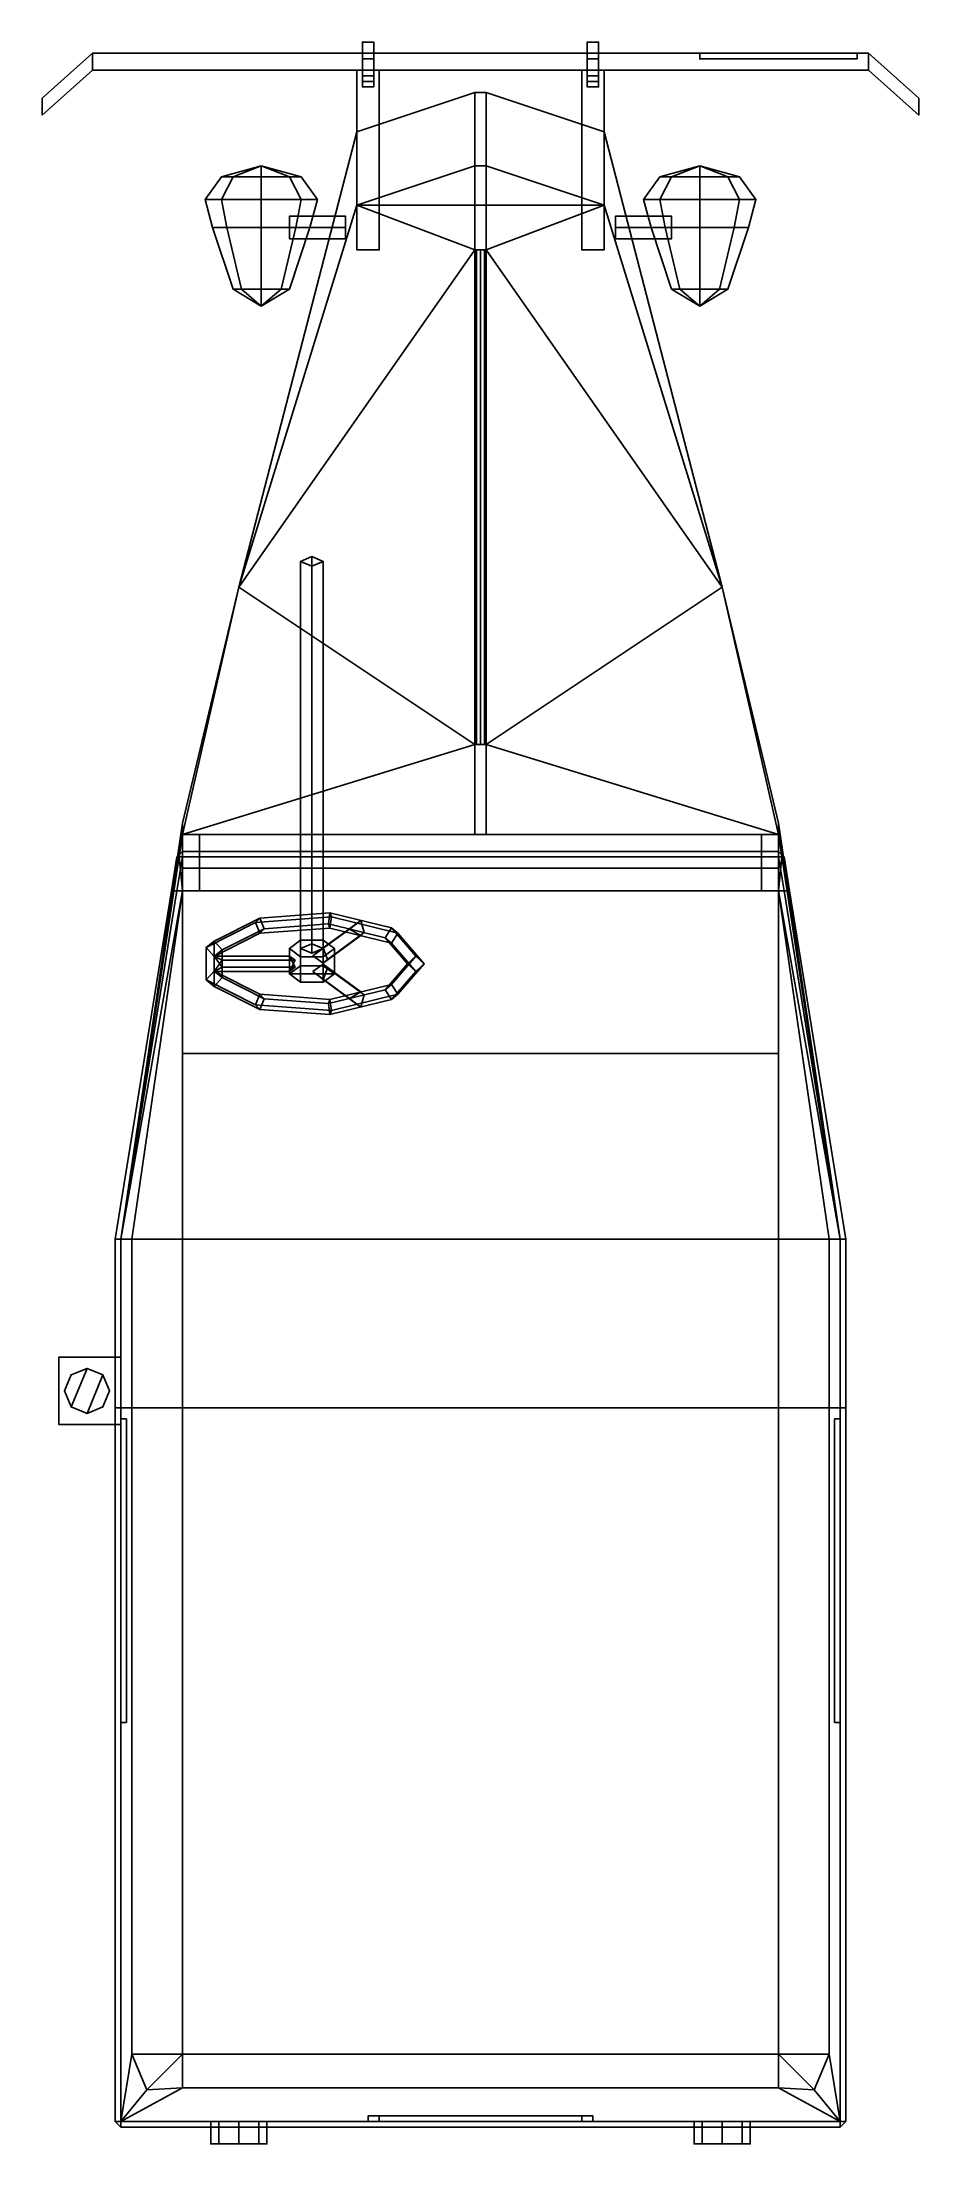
# Model space of a CAD drawing. Extents: x -0.78 to 0.78, y -1.98 to 1.76.
import ezdxf

# ---------------------------------------------------------------- set-up
doc = ezdxf.new("R2010")
doc.units = 0
doc.layers.get('0').update_dxf_attribs({"linetype": 'CONTINUOUS'})

msp = doc.modelspace()

# ---------------------------------------------------------------- linework, layer by layer
for points in [[(-0.19, 1.71, 0.5), (-0.19, 1.76, 0.47), (-0.21, 1.76, 0.47), (-0.21, 1.71, 0.5)], [(-0.21, 1.76, 0.47), (-0.21, 1.73, 0.47), (-0.21, 1.7, 0.49), (-0.21, 1.71, 0.5)], [(-0.21, 1.76, 0.46), (-0.21, 1.73, 0.46), (-0.21, 1.73, 0.47), (-0.21, 1.76, 0.47)], [(-0.19, 1.76, 0.47), (-0.19, 1.76, 0.46), (-0.21, 1.76, 0.46), (-0.21, 1.76, 0.47)], [(-0.19, 1.76, 0.46), (-0.19, 1.74, 0.45), (-0.21, 1.74, 0.45), (-0.21, 1.76, 0.46)], [(-0.21, 1.74, 0.45), (-0.21, 1.71, 0.45), (-0.21, 1.73, 0.46), (-0.21, 1.76, 0.46)], [(-0.19, 1.7, 0.49), (-0.19, 1.73, 0.47), (-0.19, 1.76, 0.47), (-0.19, 1.71, 0.5)], [(-0.19, 1.73, 0.47), (-0.19, 1.73, 0.46), (-0.19, 1.76, 0.46), (-0.19, 1.76, 0.47)], [(-0.19, 1.73, 0.46), (-0.19, 1.71, 0.45), (-0.19, 1.74, 0.45), (-0.19, 1.76, 0.46)], [(0.21, 1.76, 0.46), (0.21, 1.74, 0.45), (0.19, 1.74, 0.45), (0.19, 1.76, 0.46)], [(0.19, 1.74, 0.45), (0.19, 1.71, 0.45), (0.19, 1.73, 0.46), (0.19, 1.76, 0.46)], [(0.19, 1.76, 0.46), (0.19, 1.73, 0.46), (0.19, 1.73, 0.47), (0.19, 1.76, 0.47)], [(0.21, 1.76, 0.47), (0.21, 1.76, 0.46), (0.19, 1.76, 0.46), (0.19, 1.76, 0.47)], [(0.21, 1.71, 0.5), (0.21, 1.76, 0.47), (0.19, 1.76, 0.47), (0.19, 1.71, 0.5)], [(0.19, 1.76, 0.47), (0.19, 1.73, 0.47), (0.19, 1.7, 0.49), (0.19, 1.71, 0.5)], [(0.21, 1.73, 0.46), (0.21, 1.71, 0.45), (0.21, 1.74, 0.45), (0.21, 1.76, 0.46)], [(0.21, 1.73, 0.47), (0.21, 1.73, 0.46), (0.21, 1.76, 0.46), (0.21, 1.76, 0.47)], [(0.21, 1.7, 0.49), (0.21, 1.73, 0.47), (0.21, 1.76, 0.47), (0.21, 1.71, 0.5)], [(-0.78, 1.66, 0.45), (-0.78, 1.63, 0.45), (-0.69, 1.71, 0.45), (-0.69, 1.74, 0.45)], [(-0.69, 1.74, 0.45), (-0.69, 1.74, 0.37), (-0.78, 1.66, 0.37), (-0.78, 1.66, 0.45)], [(-0.69, 1.74, 0.37), (-0.69, 1.71, 0.37), (-0.78, 1.63, 0.37), (-0.78, 1.66, 0.37)], [(0.69, 1.74, 0.45), (0.69, 1.74, 0.37), (-0.69, 1.74, 0.37), (-0.69, 1.74, 0.45)], [(0.69, 1.74, 0.37), (0.69, 1.71, 0.37), (-0.69, 1.71, 0.37), (-0.69, 1.74, 0.37)], [(-0.69, 1.74, 0.45), (-0.69, 1.71, 0.45), (0.69, 1.71, 0.45), (0.69, 1.74, 0.45)], [(-0.21, 1.7, 0.49), (-0.21, 1.73, 0.47), (-0.19, 1.73, 0.47), (-0.19, 1.7, 0.49)], [(-0.21, 1.73, 0.47), (-0.21, 1.73, 0.46), (-0.19, 1.73, 0.46), (-0.19, 1.73, 0.47)], [(-0.21, 1.73, 0.46), (-0.21, 1.71, 0.45), (-0.19, 1.71, 0.45), (-0.19, 1.73, 0.46)], [(0.19, 1.73, 0.46), (0.19, 1.71, 0.45), (0.21, 1.71, 0.45), (0.21, 1.73, 0.46)], [(0.19, 1.73, 0.47), (0.19, 1.73, 0.46), (0.21, 1.73, 0.46), (0.21, 1.73, 0.47)], [(0.19, 1.7, 0.49), (0.19, 1.73, 0.47), (0.21, 1.73, 0.47), (0.21, 1.7, 0.49)], [(0.67, 1.74, 0.52), (0.67, 1.74, 0.45), (0.39, 1.74, 0.45), (0.39, 1.74, 0.52)], [(0.39, 1.74, 0.52), (0.39, 1.74, 0.45), (0.39, 1.73, 0.45), (0.39, 1.73, 0.52)], [(0.39, 1.73, 0.52), (0.67, 1.73, 0.52), (0.67, 1.74, 0.52), (0.39, 1.74, 0.52)], [(0.39, 1.73, 0.45), (0.67, 1.73, 0.45), (0.67, 1.73, 0.52), (0.39, 1.73, 0.52)], [(0.67, 1.73, 0.52), (0.67, 1.73, 0.45), (0.67, 1.74, 0.45), (0.67, 1.74, 0.52)], [(0.69, 1.74, 0.37), (0.69, 1.74, 0.45), (0.78, 1.66, 0.45), (0.78, 1.66, 0.37)], [(0.69, 1.74, 0.45), (0.69, 1.71, 0.45), (0.78, 1.63, 0.45), (0.78, 1.66, 0.45)], [(0.78, 1.66, 0.37), (0.78, 1.63, 0.37), (0.69, 1.71, 0.37), (0.69, 1.74, 0.37)], [(-0.78, 1.63, 0.45), (-0.78, 1.63, 0.37), (-0.69, 1.71, 0.37), (-0.69, 1.71, 0.45)], [(-0.69, 1.71, 0.45), (-0.69, 1.71, 0.37), (0.69, 1.71, 0.37), (0.69, 1.71, 0.45)], [(-0.22, 1.71, 0.45), (-0.22, 1.39, 0.45), (-0.18, 1.39, 0.45), (-0.18, 1.71, 0.45)], [(-0.18, 1.71, 0.37), (-0.18, 1.39, 0.37), (-0.22, 1.39, 0.37), (-0.22, 1.71, 0.37)], [(-0.22, 1.71, 0.37), (-0.22, 1.39, 0.37), (-0.22, 1.39, 0.45), (-0.22, 1.71, 0.45)], [(-0.19, 1.69, 0.5), (-0.19, 1.71, 0.5), (-0.21, 1.71, 0.5), (-0.21, 1.69, 0.5)], [(-0.21, 1.71, 0.5), (-0.21, 1.7, 0.49), (-0.21, 1.68, 0.49), (-0.21, 1.69, 0.5)], [(-0.21, 1.68, 0.49), (-0.21, 1.7, 0.49), (-0.19, 1.7, 0.49), (-0.19, 1.68, 0.49)], [(-0.21, 1.69, 0.5), (-0.21, 1.68, 0.49), (-0.19, 1.68, 0.49), (-0.19, 1.69, 0.5)], [(-0.19, 1.68, 0.49), (-0.19, 1.7, 0.49), (-0.19, 1.71, 0.5), (-0.19, 1.69, 0.5)], [(-0.18, 1.39, 0.45), (-0.18, 1.39, 0.37), (-0.18, 1.71, 0.37), (-0.18, 1.71, 0.45)], [(0.18, 1.71, 0.37), (0.18, 1.39, 0.37), (0.18, 1.39, 0.45), (0.18, 1.71, 0.45)], [(0.22, 1.71, 0.37), (0.22, 1.39, 0.37), (0.18, 1.39, 0.37), (0.18, 1.71, 0.37)], [(0.18, 1.71, 0.45), (0.18, 1.39, 0.45), (0.22, 1.39, 0.45), (0.22, 1.71, 0.45)], [(0.19, 1.71, 0.5), (0.19, 1.7, 0.49), (0.19, 1.68, 0.49), (0.19, 1.69, 0.5)], [(0.21, 1.69, 0.5), (0.21, 1.71, 0.5), (0.19, 1.71, 0.5), (0.19, 1.69, 0.5)], [(0.19, 1.68, 0.49), (0.19, 1.7, 0.49), (0.21, 1.7, 0.49), (0.21, 1.68, 0.49)], [(0.19, 1.69, 0.5), (0.19, 1.68, 0.49), (0.21, 1.68, 0.49), (0.21, 1.69, 0.5)], [(0.21, 1.68, 0.49), (0.21, 1.7, 0.49), (0.21, 1.71, 0.5), (0.21, 1.69, 0.5)], [(0.22, 1.39, 0.45), (0.22, 1.39, 0.37), (0.22, 1.71, 0.37), (0.22, 1.71, 0.45)], [(0.78, 1.63, 0.37), (0.78, 1.63, 0.45), (0.69, 1.71, 0.45), (0.69, 1.71, 0.37)], [(-0.78, 1.66, 0.37), (-0.78, 1.63, 0.37), (-0.78, 1.63, 0.45), (-0.78, 1.66, 0.45)], [(-0.01, 1.54, 0.99), (-0.01, 1.67, 0.45), (-0.22, 1.6, 0.45), (-0.22, 1.47, 0.99)], [(0.01, 1.54, 0.99), (0.01, 1.67, 0.45), (-0.01, 1.67, 0.45), (-0.01, 1.54, 0.99)], [(0.22, 1.6, 0.45), (0.01, 1.67, 0.45), (0.01, 1.54, 0.99), (0.22, 1.47, 0.99)], [(0.78, 1.66, 0.45), (0.78, 1.63, 0.45), (0.78, 1.63, 0.37), (0.78, 1.66, 0.37)], [(-0.22, 1.6, 0.45), (-0.43, 0.79, 0.45), (-0.43, 0.79, 1.06), (-0.22, 1.47, 0.99)], [(0.43, 0.79, 1.06), (0.43, 0.79, 0.45), (0.22, 1.6, 0.45), (0.22, 1.47, 0.99)], [(-0.39, 1.54, 0.94), (-0.4607, 1.52, 0.94), (-0.44, 1.52, 0.99), (-0.39, 1.54, 0.94)], [(-0.39, 1.54, 0.94), (-0.44, 1.52, 0.89), (-0.4607, 1.52, 0.94), (-0.39, 1.54, 0.94)], [(-0.39, 1.54, 0.94), (-0.44, 1.52, 0.99), (-0.39, 1.52, 1.0107), (-0.39, 1.54, 0.94)], [(-0.39, 1.54, 0.94), (-0.39, 1.52, 0.8693), (-0.44, 1.52, 0.89), (-0.39, 1.54, 0.94)], [(-0.39, 1.54, 0.94), (-0.39, 1.52, 1.0107), (-0.34, 1.52, 0.99), (-0.39, 1.54, 0.94)], [(-0.39, 1.54, 0.94), (-0.34, 1.52, 0.99), (-0.3193, 1.52, 0.94), (-0.39, 1.54, 0.94)], [(-0.39, 1.54, 0.94), (-0.3193, 1.52, 0.94), (-0.34, 1.52, 0.89), (-0.39, 1.54, 0.94)], [(-0.39, 1.54, 0.94), (-0.34, 1.52, 0.89), (-0.39, 1.52, 0.8693), (-0.39, 1.54, 0.94)], [(-0.01, 1.47, 1.06), (-0.01, 1.54, 0.99), (-0.22, 1.47, 0.99)], [(0.01, 1.47, 1.06), (0.01, 1.54, 0.99), (-0.01, 1.54, 0.99), (-0.01, 1.47, 1.06)], [(0.22, 1.47, 0.99), (0.22, 1.47, 0.99), (0.01, 1.54, 0.99), (0.01, 1.47, 1.06)], [(0.39, 1.54, 0.94), (0.3193, 1.52, 0.94), (0.34, 1.52, 0.99), (0.39, 1.54, 0.94)], [(0.39, 1.54, 0.94), (0.34, 1.52, 0.89), (0.3193, 1.52, 0.94), (0.39, 1.54, 0.94)], [(0.39, 1.54, 0.94), (0.34, 1.52, 0.99), (0.39, 1.52, 1.0107), (0.39, 1.54, 0.94)], [(0.39, 1.54, 0.94), (0.39, 1.52, 0.8693), (0.34, 1.52, 0.89), (0.39, 1.54, 0.94)], [(0.39, 1.54, 0.94), (0.39, 1.52, 1.0107), (0.44, 1.52, 0.99), (0.39, 1.54, 0.94)], [(0.39, 1.54, 0.94), (0.44, 1.52, 0.99), (0.4607, 1.52, 0.94), (0.39, 1.54, 0.94)], [(0.39, 1.54, 0.94), (0.4607, 1.52, 0.94), (0.44, 1.52, 0.89), (0.39, 1.54, 0.94)], [(0.39, 1.54, 0.94), (0.44, 1.52, 0.89), (0.39, 1.52, 0.8693), (0.39, 1.54, 0.94)], [(-0.4607, 1.52, 0.94), (-0.49, 1.48, 0.94), (-0.4607, 1.48, 1.0107), (-0.44, 1.52, 0.99)], [(-0.44, 1.52, 0.89), (-0.4607, 1.48, 0.8693), (-0.49, 1.48, 0.94), (-0.4607, 1.52, 0.94)], [(-0.44, 1.52, 0.99), (-0.4607, 1.48, 1.0107), (-0.39, 1.48, 1.04), (-0.39, 1.52, 1.0107)], [(-0.39, 1.52, 0.8693), (-0.39, 1.48, 0.84), (-0.4607, 1.48, 0.8693), (-0.44, 1.52, 0.89)], [(-0.39, 1.52, 1.0107), (-0.39, 1.48, 1.04), (-0.3193, 1.48, 1.0107), (-0.34, 1.52, 0.99)], [(-0.34, 1.52, 0.89), (-0.3193, 1.48, 0.8693), (-0.39, 1.48, 0.84), (-0.39, 1.52, 0.8693)], [(-0.34, 1.52, 0.99), (-0.3193, 1.48, 1.0107), (-0.29, 1.48, 0.94), (-0.3193, 1.52, 0.94)], [(-0.3193, 1.52, 0.94), (-0.29, 1.48, 0.94), (-0.3193, 1.48, 0.8693), (-0.34, 1.52, 0.89)], [(0.3193, 1.52, 0.94), (0.29, 1.48, 0.94), (0.3193, 1.48, 1.0107), (0.34, 1.52, 0.99)], [(0.34, 1.52, 0.89), (0.3193, 1.48, 0.8693), (0.29, 1.48, 0.94), (0.3193, 1.52, 0.94)], [(0.34, 1.52, 0.99), (0.3193, 1.48, 1.0107), (0.39, 1.48, 1.04), (0.39, 1.52, 1.0107)], [(0.39, 1.52, 0.8693), (0.39, 1.48, 0.84), (0.3193, 1.48, 0.8693), (0.34, 1.52, 0.89)], [(0.39, 1.52, 1.0107), (0.39, 1.48, 1.04), (0.4607, 1.48, 1.0107), (0.44, 1.52, 0.99)], [(0.44, 1.52, 0.89), (0.4607, 1.48, 0.8693), (0.39, 1.48, 0.84), (0.39, 1.52, 0.8693)], [(0.44, 1.52, 0.99), (0.4607, 1.48, 1.0107), (0.49, 1.48, 0.94), (0.4607, 1.52, 0.94)], [(0.4607, 1.52, 0.94), (0.49, 1.48, 0.94), (0.4607, 1.48, 0.8693), (0.44, 1.52, 0.89)], [(-0.4766, 1.43, 0.94), (-0.49, 1.48, 0.94), (-0.4607, 1.48, 0.8693), (-0.4512, 1.43, 0.8788)], [(-0.4512, 1.43, 1.0012), (-0.4607, 1.48, 1.0107), (-0.49, 1.48, 0.94), (-0.4766, 1.43, 0.94)], [(-0.4512, 1.43, 0.8788), (-0.4607, 1.48, 0.8693), (-0.39, 1.48, 0.84), (-0.39, 1.43, 0.8534)], [(-0.39, 1.43, 1.0266), (-0.39, 1.48, 1.04), (-0.4607, 1.48, 1.0107), (-0.4512, 1.43, 1.0012)], [(-0.39, 1.43, 0.8534), (-0.39, 1.48, 0.84), (-0.3193, 1.48, 0.8693), (-0.3288, 1.43, 0.8788)], [(-0.3288, 1.43, 1.0012), (-0.3193, 1.48, 1.0107), (-0.39, 1.48, 1.04), (-0.39, 1.43, 1.0266)], [(-0.3288, 1.43, 0.8788), (-0.3193, 1.48, 0.8693), (-0.29, 1.48, 0.94), (-0.3034, 1.43, 0.94)], [(-0.3034, 1.43, 0.94), (-0.29, 1.48, 0.94), (-0.3193, 1.48, 1.0107), (-0.3288, 1.43, 1.0012)], [(-0.01, 1.39, 1.06), (-0.01, 1.47, 1.06), (-0.22, 1.47, 0.99)], [(0.01, 1.39, 1.06), (0.01, 1.47, 1.06), (-0.01, 1.47, 1.06), (-0.01, 1.39, 1.06)], [(0.22, 1.47, 0.99), (0.22, 1.47, 0.99), (0.01, 1.47, 1.06), (0.01, 1.39, 1.06)], [(0.43, 0.79, 1.06), (0.43, 0.79, 1.06), (0.22, 1.47, 0.99), (0.01, 1.39, 1.06)], [(0.3034, 1.43, 0.94), (0.29, 1.48, 0.94), (0.3193, 1.48, 0.8693), (0.3288, 1.43, 0.8788)], [(0.3288, 1.43, 1.0012), (0.3193, 1.48, 1.0107), (0.29, 1.48, 0.94), (0.3034, 1.43, 0.94)], [(0.3288, 1.43, 0.8788), (0.3193, 1.48, 0.8693), (0.39, 1.48, 0.84), (0.39, 1.43, 0.8534)], [(0.39, 1.43, 1.0266), (0.39, 1.48, 1.04), (0.3193, 1.48, 1.0107), (0.3288, 1.43, 1.0012)], [(0.39, 1.43, 0.8534), (0.39, 1.48, 0.84), (0.4607, 1.48, 0.8693), (0.4512, 1.43, 0.8788)], [(0.4512, 1.43, 1.0012), (0.4607, 1.48, 1.0107), (0.39, 1.48, 1.04), (0.39, 1.43, 1.0266)], [(0.4512, 1.43, 0.8788), (0.4607, 1.48, 0.8693), (0.49, 1.48, 0.94), (0.4766, 1.43, 0.94)], [(0.4766, 1.43, 0.94), (0.49, 1.48, 0.94), (0.4607, 1.48, 1.0107), (0.4512, 1.43, 1.0012)], [(-0.44, 1.32, 0.94), (-0.4766, 1.43, 0.94), (-0.4512, 1.43, 0.8788), (-0.4254, 1.32, 0.9046)], [(-0.4254, 1.32, 0.9754), (-0.4512, 1.43, 1.0012), (-0.4766, 1.43, 0.94), (-0.44, 1.32, 0.94)], [(-0.4254, 1.32, 0.9046), (-0.4512, 1.43, 0.8788), (-0.39, 1.43, 0.8534), (-0.39, 1.32, 0.89)], [(-0.39, 1.32, 0.99), (-0.39, 1.43, 1.0266), (-0.4512, 1.43, 1.0012), (-0.4254, 1.32, 0.9754)], [(-0.39, 1.32, 0.89), (-0.39, 1.43, 0.8534), (-0.3288, 1.43, 0.8788), (-0.3546, 1.32, 0.9046)], [(-0.3546, 1.32, 0.9754), (-0.3288, 1.43, 1.0012), (-0.39, 1.43, 1.0266), (-0.39, 1.32, 0.99)], [(-0.3546, 1.32, 0.9046), (-0.3288, 1.43, 0.8788), (-0.3034, 1.43, 0.94), (-0.34, 1.32, 0.94)], [(-0.34, 1.32, 0.94), (-0.3034, 1.43, 0.94), (-0.3288, 1.43, 1.0012), (-0.3546, 1.32, 0.9754)], [(-0.24, 1.43, 0.91), (-0.24, 1.45, 0.89), (-0.34, 1.45, 0.89), (-0.34, 1.43, 0.91)], [(-0.24, 1.45, 0.89), (-0.24, 1.43, 0.87), (-0.34, 1.43, 0.87), (-0.34, 1.45, 0.89)], [(-0.24, 1.41, 0.89), (-0.24, 1.43, 0.91), (-0.34, 1.43, 0.91), (-0.34, 1.41, 0.89)], [(-0.24, 1.43, 0.87), (-0.24, 1.41, 0.89), (-0.34, 1.41, 0.89), (-0.34, 1.43, 0.87)], [(0.34, 1.43, 0.91), (0.34, 1.45, 0.89), (0.24, 1.45, 0.89), (0.24, 1.43, 0.91)], [(0.34, 1.45, 0.89), (0.34, 1.43, 0.87), (0.24, 1.43, 0.87), (0.24, 1.45, 0.89)], [(0.34, 1.41, 0.89), (0.34, 1.43, 0.91), (0.24, 1.43, 0.91), (0.24, 1.41, 0.89)], [(0.34, 1.43, 0.87), (0.34, 1.41, 0.89), (0.24, 1.41, 0.89), (0.24, 1.43, 0.87)], [(0.34, 1.32, 0.94), (0.3034, 1.43, 0.94), (0.3288, 1.43, 0.8788), (0.3546, 1.32, 0.9046)], [(0.3546, 1.32, 0.9754), (0.3288, 1.43, 1.0012), (0.3034, 1.43, 0.94), (0.34, 1.32, 0.94)], [(0.3546, 1.32, 0.9046), (0.3288, 1.43, 0.8788), (0.39, 1.43, 0.8534), (0.39, 1.32, 0.89)], [(0.39, 1.32, 0.99), (0.39, 1.43, 1.0266), (0.3288, 1.43, 1.0012), (0.3546, 1.32, 0.9754)], [(0.39, 1.32, 0.89), (0.39, 1.43, 0.8534), (0.4512, 1.43, 0.8788), (0.4254, 1.32, 0.9046)], [(0.4254, 1.32, 0.9754), (0.4512, 1.43, 1.0012), (0.39, 1.43, 1.0266), (0.39, 1.32, 0.99)], [(0.4254, 1.32, 0.9046), (0.4512, 1.43, 0.8788), (0.4766, 1.43, 0.94), (0.44, 1.32, 0.94)], [(0.44, 1.32, 0.94), (0.4766, 1.43, 0.94), (0.4512, 1.43, 1.0012), (0.4254, 1.32, 0.9754)], [(-0.43, 0.79, 1.06), (-0.43, 0.79, 1.06), (-0.01, 0.51, 1.17), (-0.01, 1.39, 1.06)], [(-0.01, 1.39, 1.06), (-0.01, 0.51, 1.17), (-0.01, 0.51, 1.18), (-0.01, 1.39, 1.07)], [(0.01, 1.39, 1.07), (0.01, 1.39, 1.06), (-0.01, 1.39, 1.06), (-0.01, 1.39, 1.07)], [(-0.0071, 1.39, 1.0771), (-0.01, 1.39, 1.07), (-0.01, 0.51, 1.18), (-0.0071, 0.51, 1.1871)], [(0.0071, 1.39, 1.0771), (0.01, 1.39, 1.07), (-0.01, 1.39, 1.07), (-0.0071, 1.39, 1.0771)], [(0, 1.39, 1.08), (-0.0071, 1.39, 1.0771), (-0.0071, 0.51, 1.1871), (0, 0.51, 1.19)], [(0, 1.39, 1.08), (0.0071, 1.39, 1.0771), (-0.0071, 1.39, 1.0771), (0, 1.39, 1.08)], [(0.0071, 1.39, 1.0771), (0, 1.39, 1.08), (0, 0.51, 1.19), (0.0071, 0.51, 1.1871)], [(0.01, 1.39, 1.07), (0.0071, 1.39, 1.0771), (0.0071, 0.51, 1.1871), (0.01, 0.51, 1.18)], [(0.01, 0.51, 1.18), (0.01, 0.51, 1.17), (0.01, 1.39, 1.06), (0.01, 1.39, 1.07)], [(0.01, 0.51, 1.17), (0.01, 0.51, 1.17), (0.43, 0.79, 1.06), (0.01, 1.39, 1.06)], [(-0.39, 1.29, 0.94), (-0.44, 1.32, 0.94), (-0.4254, 1.32, 0.9046), (-0.39, 1.29, 0.94)], [(-0.39, 1.29, 0.94), (-0.4254, 1.32, 0.9754), (-0.44, 1.32, 0.94), (-0.39, 1.29, 0.94)], [(-0.39, 1.29, 0.94), (-0.4254, 1.32, 0.9046), (-0.39, 1.32, 0.89), (-0.39, 1.29, 0.94)], [(-0.39, 1.29, 0.94), (-0.39, 1.32, 0.99), (-0.4254, 1.32, 0.9754), (-0.39, 1.29, 0.94)], [(-0.39, 1.29, 0.94), (-0.39, 1.32, 0.89), (-0.3546, 1.32, 0.9046), (-0.39, 1.29, 0.94)], [(-0.39, 1.29, 0.94), (-0.3546, 1.32, 0.9046), (-0.34, 1.32, 0.94), (-0.39, 1.29, 0.94)], [(-0.39, 1.29, 0.94), (-0.34, 1.32, 0.94), (-0.3546, 1.32, 0.9754), (-0.39, 1.29, 0.94)], [(-0.39, 1.29, 0.94), (-0.3546, 1.32, 0.9754), (-0.39, 1.32, 0.99), (-0.39, 1.29, 0.94)], [(0.39, 1.29, 0.94), (0.34, 1.32, 0.94), (0.3546, 1.32, 0.9046), (0.39, 1.29, 0.94)], [(0.39, 1.29, 0.94), (0.3546, 1.32, 0.9754), (0.34, 1.32, 0.94), (0.39, 1.29, 0.94)], [(0.39, 1.29, 0.94), (0.3546, 1.32, 0.9046), (0.39, 1.32, 0.89), (0.39, 1.29, 0.94)], [(0.39, 1.29, 0.94), (0.39, 1.32, 0.99), (0.3546, 1.32, 0.9754), (0.39, 1.29, 0.94)], [(0.39, 1.29, 0.94), (0.39, 1.32, 0.89), (0.4254, 1.32, 0.9046), (0.39, 1.29, 0.94)], [(0.39, 1.29, 0.94), (0.4254, 1.32, 0.9046), (0.44, 1.32, 0.94), (0.39, 1.29, 0.94)], [(0.39, 1.29, 0.94), (0.44, 1.32, 0.94), (0.4254, 1.32, 0.9754), (0.39, 1.29, 0.94)], [(0.39, 1.29, 0.94), (0.4254, 1.32, 0.9754), (0.39, 1.32, 0.99), (0.39, 1.29, 0.94)], [(-0.3, 0.8444, 0.8043), (-0.32, 0.836, 0.7861), (-0.32, 0.1472, 1.1073), (-0.3, 0.1556, 1.1254)], [(-0.32, 0.836, 0.7861), (-0.3, 0.8275, 0.768), (-0.3, 0.1387, 1.0892), (-0.32, 0.1472, 1.1073)], [(-0.28, 0.836, 0.7861), (-0.3, 0.8444, 0.8043), (-0.3, 0.1556, 1.1254), (-0.28, 0.1472, 1.1073)], [(-0.3, 0.8275, 0.768), (-0.28, 0.836, 0.7861), (-0.28, 0.1472, 1.1073), (-0.3, 0.1387, 1.0892)], [(-0.43, 0.79, 1.06), (-0.43, 0.79, 0.33), (-0.53, 0.37, 0.33), (-0.53, 0.35, 0.49)], [(-0.43, 0.79, 1.06), (-0.43, 0.79, 1.06), (-0.53, 0.35, 0.49), (-0.53, 0.35, 1.11)], [(-0.53, 0.35, 1.11), (-0.53, 0.35, 1.11), (-0.01, 0.51, 1.17), (-0.43, 0.79, 1.06)], [(0.01, 0.51, 1.17), (0.01, 0.51, 1.17), (0.53, 0.35, 1.11), (0.43, 0.79, 1.06)], [(0.53, 0.37, 0.33), (0.43, 0.79, 0.33), (0.43, 0.79, 1.06), (0.53, 0.35, 0.49)], [(0.53, 0.35, 0.49), (0.43, 0.79, 1.06), (0.43, 0.79, 1.06), (0.53, 0.35, 1.11)], [(-0.53, 0.35, 1.11), (-0.53, 0.35, 1.11), (-0.01, 0.35, 1.19), (-0.01, 0.51, 1.17)], [(-0.01, 0.51, 1.18), (-0.01, 0.51, 1.17), (0.01, 0.51, 1.17), (0.01, 0.51, 1.18)], [(-0.01, 0.51, 1.17), (-0.01, 0.35, 1.19), (0.01, 0.35, 1.19), (0.01, 0.51, 1.17)], [(-0.0071, 0.51, 1.1871), (-0.01, 0.51, 1.18), (0.01, 0.51, 1.18), (0.0071, 0.51, 1.1871)], [(0, 0.51, 1.19), (-0.0071, 0.51, 1.1871), (0.0071, 0.51, 1.1871), (0, 0.51, 1.19)], [(0.01, 0.35, 1.19), (0.01, 0.35, 1.19), (0.53, 0.35, 1.11), (0.01, 0.51, 1.17)], [(-0.53, 0.37, 0.33), (-0.64, -0.37, 0.33), (-0.64, -0.37, 0.49), (-0.53, 0.35, 0.49)], [(-0.53, 0.35, 0.49), (-0.64, -0.37, 0.49), (-0.64, -0.37, 1.08), (-0.53, 0.35, 1.08)], [(-0.53, 0.35, 1.08), (-0.5361, 0.31, 1.08), (-0.5361, 0.31, 1.23), (-0.53, 0.35, 1.23)], [(-0.53, 0.35, 1.23), (-0.5361, 0.31, 1.23), (-0.53, 0.25, 1.54), (-0.53, 0.29, 1.54)], [(0.53, 0.35, 1.23), (0.01, 0.35, 1.19), (-0.01, 0.35, 1.19), (-0.53, 0.35, 1.23)], [(-0.01, 0.35, 1.19), (-0.53, 0.35, 1.11), (-0.53, 0.35, 1.23), (-0.01, 0.35, 1.19)], [(-0.5, 0.29, 1.54), (-0.5, 0.35, 1.23), (-0.53, 0.35, 1.23), (-0.53, 0.29, 1.54)], [(-0.5, 0.35, 1.23), (-0.5, 0.31, 1.23), (0.5, 0.31, 1.23), (0.5, 0.35, 1.23)], [(-0.5, 0.25, 1.54), (-0.5, 0.31, 1.23), (-0.5, 0.35, 1.23), (-0.5, 0.29, 1.54)], [(0.53, 0.35, 1.23), (0.53, 0.35, 1.11), (0.01, 0.35, 1.19)], [(0.5, 0.35, 1.23), (0.5, 0.31, 1.23), (0.5, 0.25, 1.54), (0.5, 0.29, 1.54)], [(0.53, 0.29, 1.54), (0.53, 0.35, 1.23), (0.5, 0.35, 1.23), (0.5, 0.29, 1.54)], [(0.64, -0.37, 0.49), (0.64, -0.37, 0.33), (0.53, 0.37, 0.33), (0.53, 0.35, 0.49)], [(0.64, -0.37, 1.08), (0.64, -0.37, 0.49), (0.53, 0.35, 0.49), (0.53, 0.35, 1.08)], [(0.5361, 0.31, 1.23), (0.5361, 0.31, 1.08), (0.53, 0.35, 1.08), (0.53, 0.35, 1.23)], [(0.53, 0.25, 1.54), (0.5361, 0.31, 1.23), (0.53, 0.35, 1.23), (0.53, 0.29, 1.54)], [(-0.54, 0.25, 1.56), (-0.55, 0.25, 1.57), (-0.54, 0.31, 1.57), (-0.53, 0.31, 1.56)], [(-0.55, 0.25, 1.57), (-0.54, 0.25, 1.58), (-0.53, 0.31, 1.58), (-0.54, 0.31, 1.57)], [(-0.54, 0.31, 1.57), (-0.53, 0.31, 1.58), (-0.53, 0.31, 1.58), (-0.53, 0.32, 1.57)], [(-0.53, 0.31, 1.56), (-0.54, 0.31, 1.57), (-0.53, 0.32, 1.57), (-0.53, 0.31, 1.56)], [(-0.54, 0.25, 1.58), (-0.53, 0.25, 1.61), (-0.53, 0.25, 1.61), (-0.53, 0.31, 1.58)], [(-0.53, 0.25, 1.54), (-0.5361, 0.31, 1.23), (-0.5, 0.31, 1.23), (-0.5, 0.25, 1.54)], [(-0.53, 0.31, 1.56), (-0.53, 0.32, 1.57), (0.53, 0.32, 1.57), (0.53, 0.31, 1.56)], [(-0.53, 0.32, 1.57), (-0.53, 0.31, 1.58), (0.53, 0.31, 1.58), (0.53, 0.32, 1.57)], [(-0.53, 0.25, 1.54), (-0.53, 0.25, 1.56), (-0.53, 0.31, 1.56), (-0.53, 0.29, 1.54)], [(-0.53, 0.29, 1.54), (-0.53, 0.31, 1.56), (0.53, 0.31, 1.56), (0.53, 0.29, 1.54)], [(-0.53, 0.31, 1.58), (-0.53, 0.25, 1.61), (0.53, 0.25, 1.61), (0.53, 0.31, 1.58)], [(0.5, 0.25, 1.54), (0.5, 0.31, 1.23), (0.5361, 0.31, 1.23), (0.53, 0.25, 1.54)], [(0.53, 0.31, 1.58), (0.53, 0.31, 1.58), (0.54, 0.31, 1.57), (0.53, 0.32, 1.57)], [(0.53, 0.32, 1.57), (0.54, 0.31, 1.57), (0.53, 0.31, 1.56)], [(0.53, 0.31, 1.56), (0.53, 0.25, 1.56), (0.53, 0.25, 1.54), (0.53, 0.29, 1.54)], [(0.54, 0.31, 1.57), (0.55, 0.25, 1.57), (0.54, 0.25, 1.56), (0.53, 0.31, 1.56)], [(0.53, 0.31, 1.58), (0.54, 0.25, 1.58), (0.55, 0.25, 1.57), (0.54, 0.31, 1.57)], [(0.53, 0.25, 1.61), (0.53, 0.25, 1.61), (0.54, 0.25, 1.58), (0.53, 0.31, 1.58)], [(0.5, 0.29, 1.54), (0.5, 0.25, 1.54), (-0.5, 0.25, 1.54), (-0.5, 0.29, 1.54)], [(-0.64, -0.37, 1.56), (-0.65, -0.37, 1.57), (-0.55, 0.25, 1.57), (-0.54, 0.25, 1.56)], [(-0.65, -0.37, 1.57), (-0.64, -0.37, 1.58), (-0.54, 0.25, 1.58), (-0.55, 0.25, 1.57)], [(-0.64, -0.37, 1.54), (-0.64, -0.37, 1.56), (-0.53, 0.25, 1.56), (-0.53, 0.25, 1.54)], [(-0.64, -0.37, 1.58), (-0.62, -0.37, 1.63), (-0.53, 0.25, 1.61), (-0.54, 0.25, 1.58)], [(-0.62, -0.37, 1.63), (-0.53, -0.37, 1.68), (-0.53, -0.04, 1.66), (-0.53, 0.25, 1.61)], [(-0.53, 0.25, 1.61), (-0.53, -0.04, 1.66), (0.53, -0.04, 1.66), (0.53, 0.25, 1.61)], [(0.53, 0.25, 1.56), (0.64, -0.37, 1.56), (0.64, -0.37, 1.54), (0.53, 0.25, 1.54)], [(0.53, -0.04, 1.66), (0.53, -0.37, 1.68), (0.62, -0.37, 1.63), (0.53, 0.25, 1.61)], [(0.53, 0.25, 1.61), (0.62, -0.37, 1.63), (0.64, -0.37, 1.58), (0.54, 0.25, 1.58)], [(0.55, 0.25, 1.57), (0.65, -0.37, 1.57), (0.64, -0.37, 1.56), (0.54, 0.25, 1.56)], [(0.54, 0.25, 1.58), (0.64, -0.37, 1.58), (0.65, -0.37, 1.57), (0.55, 0.25, 1.57)], [(-0.4738, 0.1603, 1.171), (-0.4879, 0.1489, 1.182), (-0.4, 0.1932, 1.277), (-0.3925, 0.2013, 1.2589)], [(-0.4879, 0.1489, 1.182), (-0.4738, 0.1331, 1.1837), (-0.3925, 0.1741, 1.2715), (-0.4, 0.1932, 1.277)], [(-0.4597, 0.1446, 1.1727), (-0.4738, 0.1603, 1.171), (-0.3925, 0.2013, 1.2589), (-0.385, 0.1822, 1.2534)], [(-0.3925, 0.2013, 1.2589), (-0.4, 0.1932, 1.277), (-0.2653, 0.2032, 1.2985), (-0.2679, 0.2106, 1.2788)], [(-0.4, 0.1932, 1.277), (-0.3925, 0.1741, 1.2715), (-0.2679, 0.1834, 1.2915), (-0.2653, 0.2032, 1.2985)], [(-0.385, 0.1822, 1.2534), (-0.3925, 0.2013, 1.2589), (-0.2679, 0.2106, 1.2788), (-0.2705, 0.1908, 1.2717)], [(-0.3925, 0.1741, 1.2715), (-0.385, 0.1822, 1.2534), (-0.2705, 0.1908, 1.2717), (-0.2679, 0.1834, 1.2915)], [(-0.28, 0.1482, 1.1451), (-0.298, 0.1341, 1.1503), (-0.2331, 0.1816, 1.2522), (-0.2131, 0.1972, 1.2501)], [(-0.272, 0.1278, 1.1367), (-0.28, 0.1482, 1.1451), (-0.2131, 0.1972, 1.2501), (-0.2071, 0.1753, 1.2386)], [(-0.2705, 0.1908, 1.2717), (-0.2679, 0.2106, 1.2788), (-0.1583, 0.1839, 1.2214), (-0.1698, 0.1662, 1.219)], [(-0.2679, 0.1834, 1.2915), (-0.2705, 0.1908, 1.2717), (-0.1698, 0.1662, 1.219), (-0.1583, 0.1567, 1.2341)], [(-0.2679, 0.2106, 1.2788), (-0.2653, 0.2032, 1.2985), (-0.1468, 0.1743, 1.2365), (-0.1583, 0.1839, 1.2214)], [(-0.2653, 0.2032, 1.2985), (-0.2679, 0.1834, 1.2915), (-0.1583, 0.1567, 1.2341), (-0.1468, 0.1743, 1.2365)], [(-0.4738, 0.1069, 1.0563), (-0.4879, 0.0911, 1.058), (-0.4879, 0.1489, 1.182), (-0.4738, 0.1603, 1.171)], [(-0.4738, 0.1331, 1.1837), (-0.4597, 0.1446, 1.1727), (-0.385, 0.1822, 1.2534), (-0.3925, 0.1741, 1.2715)], [(-0.4597, 0.0954, 1.0673), (-0.4738, 0.1069, 1.0563), (-0.4738, 0.1603, 1.171), (-0.4597, 0.1446, 1.1727)], [(-0.32, 0.1618, 1.1387), (-0.34, 0.1472, 1.1073), (-0.34, 0.1019, 1.1285), (-0.32, 0.1165, 1.1598)], [(-0.28, 0.1618, 1.1387), (-0.32, 0.1618, 1.1387), (-0.32, 0.1165, 1.1598), (-0.28, 0.1165, 1.1598)], [(-0.298, 0.1341, 1.1503), (-0.28, 0.121, 1.1577), (-0.2131, 0.17, 1.2628), (-0.2331, 0.1816, 1.2522)], [(-0.28, 0.121, 1.1577), (-0.272, 0.1278, 1.1367), (-0.2071, 0.1753, 1.2386), (-0.2131, 0.17, 1.2628)], [(-0.26, 0.1472, 1.1073), (-0.28, 0.1618, 1.1387), (-0.28, 0.1165, 1.1598), (-0.26, 0.1019, 1.1285)], [(-0.1698, 0.1662, 1.219), (-0.1583, 0.1839, 1.2214), (-0.115, 0.1336, 1.1137), (-0.13, 0.12, 1.12)], [(-0.1583, 0.1567, 1.2341), (-0.1698, 0.1662, 1.219), (-0.13, 0.12, 1.12), (-0.115, 0.1064, 1.1263)], [(-0.1583, 0.1839, 1.2214), (-0.1468, 0.1743, 1.2365), (-0.1, 0.12, 1.12), (-0.115, 0.1336, 1.1137)], [(-0.1468, 0.1743, 1.2365), (-0.1583, 0.1567, 1.2341), (-0.115, 0.1064, 1.1263), (-0.1, 0.12, 1.12)], [(-0.4879, 0.0911, 1.058), (-0.4738, 0.0797, 1.069), (-0.4738, 0.1331, 1.1837), (-0.4879, 0.1489, 1.182)], [(-0.4738, 0.0797, 1.069), (-0.4597, 0.0954, 1.0673), (-0.4597, 0.1446, 1.1727), (-0.4738, 0.1331, 1.1837)], [(-0.33, 0.1263, 1.1336), (-0.34, 0.1336, 1.1137), (-0.4738, 0.1336, 1.1137), (-0.4597, 0.1263, 1.1336)], [(-0.34, 0.1336, 1.1137), (-0.33, 0.1137, 1.1064), (-0.4597, 0.1137, 1.1064), (-0.4738, 0.1336, 1.1137)], [(-0.34, 0.1064, 1.1263), (-0.33, 0.1263, 1.1336), (-0.4597, 0.1263, 1.1336), (-0.4738, 0.1064, 1.1263)], [(-0.33, 0.1137, 1.1064), (-0.34, 0.1064, 1.1263), (-0.4738, 0.1064, 1.1263), (-0.4597, 0.1137, 1.1064)], [(-0.34, 0.1472, 1.1073), (-0.32, 0.1325, 1.0759), (-0.32, 0.0872, 1.0971), (-0.34, 0.1019, 1.1285)], [(-0.28, 0.1165, 1.1598), (-0.32, 0.1165, 1.1598), (-0.34, 0.1019, 1.1285), (-0.26, 0.1019, 1.1285)], [(-0.32, 0.1325, 1.0759), (-0.28, 0.1325, 1.0759), (-0.28, 0.0872, 1.0971), (-0.32, 0.0872, 1.0971)], [(-0.298, 0.1059, 1.0897), (-0.28, 0.119, 1.0823), (-0.2131, 0.07, 0.9772), (-0.2331, 0.0584, 0.9878)], [(-0.28, 0.1325, 1.0759), (-0.26, 0.1472, 1.1073), (-0.26, 0.1019, 1.1285), (-0.28, 0.0872, 1.0971)], [(-0.28, 0.119, 1.0823), (-0.272, 0.1122, 1.1033), (-0.2071, 0.0647, 1.0014), (-0.2131, 0.07, 0.9772)], [(-0.13, 0.12, 1.12), (-0.115, 0.1336, 1.1137), (-0.1583, 0.0833, 1.0059), (-0.1698, 0.0738, 1.021)], [(-0.115, 0.1064, 1.1263), (-0.13, 0.12, 1.12), (-0.1698, 0.0738, 1.021), (-0.1583, 0.0561, 1.0186)], [(-0.115, 0.1336, 1.1137), (-0.1, 0.12, 1.12), (-0.1468, 0.0657, 1.0035), (-0.1583, 0.0833, 1.0059)], [(-0.1, 0.12, 1.12), (-0.115, 0.1064, 1.1263), (-0.1583, 0.0561, 1.0186), (-0.1468, 0.0657, 1.0035)], [(-0.3925, 0.0659, 0.9685), (-0.4, 0.0468, 0.963), (-0.4879, 0.0911, 1.058), (-0.4738, 0.1069, 1.0563)], [(-0.4, 0.0468, 0.963), (-0.3925, 0.0387, 0.9811), (-0.4738, 0.0797, 1.069), (-0.4879, 0.0911, 1.058)], [(-0.385, 0.0578, 0.9866), (-0.3925, 0.0659, 0.9685), (-0.4738, 0.1069, 1.0563), (-0.4597, 0.0954, 1.0673)], [(-0.3925, 0.0387, 0.9811), (-0.385, 0.0578, 0.9866), (-0.4597, 0.0954, 1.0673), (-0.4738, 0.0797, 1.069)], [(-0.26, 0.1019, 1.1285), (-0.34, 0.1019, 1.1285), (-0.32, 0.0872, 1.0971), (-0.28, 0.0872, 1.0971)], [(-0.28, 0.0918, 1.0949), (-0.298, 0.1059, 1.0897), (-0.2331, 0.0584, 0.9878), (-0.2131, 0.0428, 0.9899)], [(-0.272, 0.1122, 1.1033), (-0.28, 0.0918, 1.0949), (-0.2131, 0.0428, 0.9899), (-0.2071, 0.0647, 1.0014)], [(-0.1698, 0.0738, 1.021), (-0.1583, 0.0833, 1.0059), (-0.2679, 0.0566, 0.9485), (-0.2705, 0.0492, 0.9683)], [(-0.1583, 0.0833, 1.0059), (-0.1468, 0.0657, 1.0035), (-0.2653, 0.0368, 0.9415), (-0.2679, 0.0566, 0.9485)], [(-0.2679, 0.0566, 0.9485), (-0.2653, 0.0368, 0.9415), (-0.4, 0.0468, 0.963), (-0.3925, 0.0659, 0.9685)], [(-0.2653, 0.0368, 0.9415), (-0.2679, 0.0294, 0.9612), (-0.3925, 0.0387, 0.9811), (-0.4, 0.0468, 0.963)], [(-0.2705, 0.0492, 0.9683), (-0.2679, 0.0566, 0.9485), (-0.3925, 0.0659, 0.9685), (-0.385, 0.0578, 0.9866)], [(-0.2679, 0.0294, 0.9612), (-0.2705, 0.0492, 0.9683), (-0.385, 0.0578, 0.9866), (-0.3925, 0.0387, 0.9811)], [(-0.1583, 0.0561, 1.0186), (-0.1698, 0.0738, 1.021), (-0.2705, 0.0492, 0.9683), (-0.2679, 0.0294, 0.9612)], [(-0.1468, 0.0657, 1.0035), (-0.1583, 0.0561, 1.0186), (-0.2679, 0.0294, 0.9612), (-0.2653, 0.0368, 0.9415)], [(-0.53, -0.04, 1.66), (-0.53, -0.37, 1.68), (0.53, -0.37, 1.68), (0.53, -0.04, 1.66)], [(-0.64, -0.67, 1.56), (-0.65, -0.67, 1.57), (-0.65, -0.37, 1.57), (-0.64, -0.37, 1.56)], [(-0.65, -0.67, 1.57), (-0.64, -0.67, 1.58), (-0.64, -0.37, 1.58), (-0.65, -0.37, 1.57)], [(-0.64, -0.37, 0.33), (-0.64, -0.67, 0.33), (-0.64, -0.55, 1.08), (-0.64, -0.37, 0.49)], [(-0.64, -0.37, 0.49), (-0.64, -0.55, 1.08), (-0.64, -0.55, 1.08), (-0.64, -0.37, 1.08)], [(-0.64, -0.55, 1.54), (-0.64, -0.67, 1.56), (-0.64, -0.37, 1.56), (-0.64, -0.37, 1.54)], [(-0.64, -0.67, 1.58), (-0.62, -0.67, 1.63), (-0.62, -0.37, 1.63), (-0.64, -0.37, 1.58)], [(-0.62, -0.67, 1.63), (-0.53, -0.67, 1.68), (-0.53, -0.37, 1.68), (-0.62, -0.37, 1.63)], [(-0.53, -0.37, 1.68), (-0.53, -0.67, 1.68), (0.53, -0.67, 1.68), (0.53, -0.37, 1.68)], [(0.53, -0.37, 1.68), (0.53, -0.67, 1.68), (0.62, -0.67, 1.63), (0.62, -0.37, 1.63)], [(0.62, -0.37, 1.63), (0.62, -0.67, 1.63), (0.64, -0.67, 1.58), (0.64, -0.37, 1.58)], [(0.64, -0.55, 1.08), (0.64, -0.37, 0.49), (0.64, -0.37, 0.49), (0.64, -0.37, 1.08)], [(0.64, -0.55, 1.08), (0.64, -0.67, 0.33), (0.64, -0.37, 0.33), (0.64, -0.37, 0.49)], [(0.64, -0.37, 1.56), (0.64, -0.67, 1.56), (0.64, -0.55, 1.54), (0.64, -0.37, 1.54)], [(0.65, -0.37, 1.57), (0.65, -0.67, 1.57), (0.64, -0.67, 1.56), (0.64, -0.37, 1.56)], [(0.64, -0.37, 1.58), (0.64, -0.67, 1.58), (0.65, -0.67, 1.57), (0.65, -0.37, 1.57)], [(-0.64, -0.67, 0.33), (-0.64, -0.67, 1.56), (-0.64, -0.55, 1.54), (-0.64, -0.55, 1.08)], [(0.64, -0.55, 1.54), (0.64, -0.67, 1.56), (0.64, -0.67, 0.33), (0.64, -0.55, 1.08)], [(-0.75, -0.58, 0.33), (-0.75, -0.7, 0.33), (-0.75, -0.7, 0.5), (-0.75, -0.58, 0.5)], [(-0.64, -0.58, 0.5), (-0.64, -0.58, 0.33), (-0.75, -0.58, 0.33), (-0.75, -0.58, 0.5)], [(-0.64, -0.58, 0.33), (-0.64, -0.7, 0.33), (-0.75, -0.7, 0.33), (-0.75, -0.58, 0.33)], [(-0.75, -0.58, 0.5), (-0.75, -0.7, 0.5), (-0.64, -0.7, 0.5), (-0.64, -0.58, 0.5)], [(-0.7283, -0.6117, 2.5), (-0.74, -0.64, 2.5), (-0.7283, -0.6683, 2.5), (-0.7, -0.6, 2.5)], [(-0.7283, -0.6117, 0.5), (-0.74, -0.64, 0.5), (-0.74, -0.64, 2.5), (-0.7283, -0.6117, 2.5)], [(-0.7, -0.6, 0.5), (-0.7283, -0.6117, 0.5), (-0.7283, -0.6117, 2.5), (-0.7, -0.6, 2.5)], [(-0.7, -0.6, 2.5), (-0.7283, -0.6683, 2.5), (-0.7, -0.68, 2.5), (-0.6717, -0.6117, 2.5)], [(-0.6717, -0.6117, 0.5), (-0.7, -0.6, 0.5), (-0.7, -0.6, 2.5), (-0.6717, -0.6117, 2.5)], [(-0.6717, -0.6117, 2.5), (-0.7, -0.68, 2.5), (-0.6717, -0.6683, 2.5), (-0.66, -0.64, 2.5)], [(-0.66, -0.64, 0.5), (-0.6717, -0.6117, 0.5), (-0.6717, -0.6117, 2.5), (-0.66, -0.64, 2.5)], [(-0.74, -0.64, 0.5), (-0.7283, -0.6683, 0.5), (-0.7283, -0.6683, 2.5), (-0.74, -0.64, 2.5)], [(-0.7283, -0.6683, 0.5), (-0.7, -0.68, 0.5), (-0.7, -0.68, 2.5), (-0.7283, -0.6683, 2.5)], [(-0.7, -0.68, 0.5), (-0.6717, -0.6683, 0.5), (-0.6717, -0.6683, 2.5), (-0.7, -0.68, 2.5)], [(-0.6717, -0.6683, 0.5), (-0.66, -0.64, 0.5), (-0.66, -0.64, 2.5), (-0.6717, -0.6683, 2.5)], [(-0.65, -1.94, 1.57), (-0.64, -1.94, 1.58), (-0.64, -0.67, 1.58), (-0.65, -0.67, 1.57)], [(-0.64, -1.94, 1.56), (-0.65, -1.94, 1.57), (-0.65, -0.67, 1.57), (-0.64, -0.67, 1.56)], [(-0.64, -0.69, 1.22), (-0.64, -0.69, 1.54), (-0.64, -0.67, 1.56), (-0.64, -0.67, 0.33)], [(-0.64, -1.23, 1.54), (-0.64, -1.94, 1.56), (-0.64, -0.67, 1.56), (-0.64, -0.69, 1.54)], [(-0.64, -0.73, 0.33), (-0.64, -0.73, 0.49), (-0.64, -0.69, 1.22), (-0.64, -0.67, 0.33)], [(-0.64, -1.94, 1.58), (-0.62, -1.82, 1.63), (-0.62, -0.67, 1.63), (-0.64, -0.67, 1.58)], [(-0.62, -1.82, 1.63), (-0.53, -1.82, 1.68), (-0.53, -0.67, 1.68), (-0.62, -0.67, 1.63)], [(-0.53, -0.67, 1.68), (-0.53, -1.82, 1.68), (0.53, -1.82, 1.68), (0.53, -0.67, 1.68)], [(0.53, -0.67, 1.68), (0.53, -1.82, 1.68), (0.62, -1.82, 1.63), (0.62, -0.67, 1.63)], [(0.62, -0.67, 1.63), (0.62, -1.82, 1.63), (0.64, -1.94, 1.58), (0.64, -0.67, 1.58)], [(0.64, -0.67, 1.58), (0.64, -1.94, 1.58), (0.65, -1.94, 1.57), (0.65, -0.67, 1.57)], [(0.65, -0.67, 1.57), (0.65, -1.94, 1.57), (0.64, -1.94, 1.56), (0.64, -0.67, 1.56)], [(0.64, -0.67, 1.56), (0.64, -0.69, 1.54), (0.64, -0.69, 1.22), (0.64, -0.67, 0.33)], [(0.64, -0.67, 1.56), (0.64, -1.94, 1.56), (0.64, -1.23, 1.54), (0.64, -0.69, 1.54)], [(0.64, -0.69, 1.22), (0.64, -0.73, 0.49), (0.64, -0.73, 0.33), (0.64, -0.67, 0.33)], [(-0.75, -0.7, 0.5), (-0.75, -0.7, 0.33), (-0.64, -0.7, 0.33), (-0.64, -0.7, 0.5)], [(-0.64, -1.29, 0.83), (-0.64, -1.23, 1.22), (-0.64, -0.69, 1.22), (-0.64, -1.09, 0.83)], [(-0.64, -1.09, 0.83), (-0.64, -0.69, 1.22), (-0.64, -0.69, 1.22), (-0.64, -0.97, 0.79)], [(-0.64, -0.97, 0.79), (-0.64, -0.69, 1.22), (-0.64, -0.69, 1.22), (-0.64, -0.85, 0.7)], [(-0.64, -0.85, 0.7), (-0.64, -0.69, 1.22), (-0.64, -0.69, 1.22), (-0.64, -0.73, 0.49)], [(-0.64, -1.23, 1.22), (-0.63, -1.23, 1.22), (-0.63, -0.69, 1.22), (-0.64, -0.69, 1.22)], [(-0.64, -0.69, 1.22), (-0.63, -0.69, 1.22), (-0.63, -0.69, 1.54), (-0.64, -0.69, 1.54)], [(-0.63, -1.23, 1.22), (-0.63, -1.23, 1.54), (-0.63, -0.69, 1.54), (-0.63, -0.69, 1.22)], [(0.63, -0.69, 1.22), (0.64, -0.69, 1.22), (0.64, -0.69, 1.54), (0.63, -0.69, 1.54)], [(0.63, -1.23, 1.22), (0.64, -1.23, 1.22), (0.64, -0.69, 1.22), (0.63, -0.69, 1.22)], [(0.63, -1.23, 1.54), (0.63, -1.23, 1.22), (0.63, -0.69, 1.22), (0.63, -0.69, 1.54)], [(0.64, -0.69, 1.22), (0.64, -1.23, 1.22), (0.64, -1.29, 0.83), (0.64, -1.09, 0.83)], [(0.64, -0.69, 1.22), (0.64, -0.69, 1.22), (0.64, -1.09, 0.83), (0.64, -0.97, 0.79)], [(0.64, -0.69, 1.22), (0.64, -0.69, 1.22), (0.64, -0.97, 0.79), (0.64, -0.85, 0.7)], [(0.64, -0.69, 1.22), (0.64, -0.69, 1.22), (0.64, -0.85, 0.7), (0.64, -0.73, 0.49)], [(-0.64, -1.29, 0.83), (-0.64, -1.94, 1.56), (-0.64, -1.23, 1.54), (-0.64, -1.23, 1.22)], [(-0.64, -1.23, 1.54), (-0.63, -1.23, 1.54), (-0.63, -1.23, 1.22), (-0.64, -1.23, 1.22)], [(0.63, -1.23, 1.54), (0.64, -1.23, 1.54), (0.64, -1.23, 1.22), (0.63, -1.23, 1.22)], [(0.64, -1.23, 1.54), (0.64, -1.94, 1.56), (0.64, -1.29, 0.83), (0.64, -1.23, 1.22)], [(-0.64, -1.94, 1.56), (-0.64, -1.94, 1.56), (-0.64, -1.29, 0.83), (-0.64, -1.37, 0.81)], [(0.64, -1.29, 0.83), (0.64, -1.94, 1.56), (0.64, -1.94, 1.56), (0.64, -1.37, 0.81)], [(-0.64, -1.94, 1.56), (-0.64, -1.94, 1.56), (-0.64, -1.37, 0.81), (-0.64, -1.41, 0.79)], [(0.64, -1.37, 0.81), (0.64, -1.94, 1.56), (0.64, -1.94, 1.56), (0.64, -1.41, 0.79)], [(-0.64, -1.94, 1.56), (-0.64, -1.94, 1.56), (-0.64, -1.41, 0.79), (-0.64, -1.54, 0.7)], [(0.64, -1.41, 0.79), (0.64, -1.94, 1.56), (0.64, -1.94, 1.56), (0.64, -1.54, 0.7)], [(-0.64, -1.94, 1.56), (-0.64, -1.94, 1.56), (-0.64, -1.54, 0.7), (-0.64, -1.63, 0.58)], [(0.64, -1.54, 0.7), (0.64, -1.94, 1.56), (0.64, -1.94, 1.56), (0.64, -1.63, 0.58)], [(-0.64, -1.94, 1.56), (-0.64, -1.94, 1.56), (-0.64, -1.63, 0.58), (-0.64, -1.67, 0.48)], [(0.64, -1.63, 0.58), (0.64, -1.94, 1.56), (0.64, -1.94, 1.56), (0.64, -1.67, 0.48)], [(-0.64, -1.94, 0.33), (-0.64, -1.94, 1.56), (-0.64, -1.67, 0.48), (-0.64, -1.67, 0.33)], [(0.64, -1.67, 0.48), (0.64, -1.94, 1.56), (0.64, -1.94, 0.33), (0.64, -1.67, 0.33)], [(-0.64, -1.94, 1.58), (-0.64, -1.94, 1.58), (-0.5936, -1.8836, 1.63), (-0.62, -1.82, 1.63)], [(-0.5936, -1.8836, 1.63), (-0.5936, -1.8836, 1.63), (-0.53, -1.82, 1.68), (-0.62, -1.82, 1.63)], [(-0.5936, -1.8836, 1.63), (-0.5936, -1.8836, 1.63), (-0.53, -1.88, 1.66), (-0.53, -1.82, 1.68)], [(0.53, -1.88, 1.66), (0.53, -1.82, 1.68), (-0.53, -1.82, 1.68), (-0.53, -1.88, 1.66)], [(0.62, -1.82, 1.63), (0.53, -1.82, 1.68), (0.53, -1.82, 1.68), (0.5936, -1.8836, 1.63)], [(0.5936, -1.8836, 1.63), (0.53, -1.82, 1.68), (0.53, -1.82, 1.68), (0.53, -1.88, 1.66)], [(0.62, -1.82, 1.63), (0.5936, -1.8836, 1.63), (0.5936, -1.8836, 1.63), (0.64, -1.94, 1.58)], [(-0.64, -1.94, 1.58), (-0.64, -1.94, 1.58), (-0.53, -1.88, 1.66), (-0.5936, -1.8836, 1.63)], [(0.64, -1.94, 1.58), (0.53, -1.88, 1.66), (-0.53, -1.88, 1.66), (-0.64, -1.94, 1.58)], [(0.5936, -1.8836, 1.63), (0.53, -1.88, 1.66), (0.53, -1.88, 1.66), (0.64, -1.94, 1.58)], [(-0.64, -1.94, 1.56), (-0.64, -1.95, 1.57), (-0.65, -1.94, 1.57), (-0.64, -1.94, 1.56)], [(-0.64, -1.95, 1.57), (-0.64, -1.94, 1.58), (-0.64, -1.94, 1.58), (-0.65, -1.94, 1.57)], [(0.64, -1.94, 1.56), (0.64, -1.95, 1.57), (-0.64, -1.95, 1.57), (-0.64, -1.94, 1.56)], [(0.64, -1.95, 1.57), (0.64, -1.94, 1.58), (-0.64, -1.94, 1.58), (-0.64, -1.95, 1.57)], [(0.18, -1.94, 1.55), (0.64, -1.94, 1.56), (-0.64, -1.94, 1.56), (-0.18, -1.94, 1.55)], [(0.64, -1.94, 0.33), (0.18, -1.94, 1.43), (-0.18, -1.94, 1.43), (-0.64, -1.94, 0.33)], [(-0.64, -1.94, 0.33), (-0.18, -1.94, 1.43), (-0.2, -1.94, 1.45), (-0.64, -1.94, 0.33)], [(-0.64, -1.94, 1.56), (-0.2, -1.94, 1.53), (-0.18, -1.94, 1.55), (-0.64, -1.94, 1.56)], [(-0.2, -1.94, 1.45), (-0.2, -1.94, 1.53), (-0.64, -1.94, 1.56), (-0.64, -1.94, 0.33)], [(-0.4654, -1.94, 0.6154), (-0.48, -1.94, 0.58), (-0.48, -1.98, 0.58), (-0.4654, -1.98, 0.6154)], [(-0.48, -1.94, 0.58), (-0.4654, -1.94, 0.5446), (-0.4654, -1.98, 0.5446), (-0.48, -1.98, 0.58)], [(-0.43, -1.94, 0.63), (-0.4654, -1.94, 0.6154), (-0.4654, -1.98, 0.6154), (-0.43, -1.98, 0.63)], [(-0.4654, -1.94, 0.5446), (-0.43, -1.94, 0.53), (-0.43, -1.98, 0.53), (-0.4654, -1.98, 0.5446)], [(-0.3946, -1.94, 0.6154), (-0.43, -1.94, 0.63), (-0.43, -1.98, 0.63), (-0.3946, -1.98, 0.6154)], [(-0.43, -1.94, 0.53), (-0.3946, -1.94, 0.5446), (-0.3946, -1.98, 0.5446), (-0.43, -1.98, 0.53)], [(-0.38, -1.94, 0.58), (-0.3946, -1.94, 0.6154), (-0.3946, -1.98, 0.6154), (-0.38, -1.98, 0.58)], [(-0.3946, -1.94, 0.5446), (-0.38, -1.94, 0.58), (-0.38, -1.98, 0.58), (-0.3946, -1.98, 0.5446)], [(-0.2, -1.94, 1.53), (-0.2, -1.93, 1.53), (-0.18, -1.93, 1.55), (-0.18, -1.94, 1.55)], [(-0.2, -1.94, 1.45), (-0.2, -1.93, 1.45), (-0.2, -1.93, 1.53), (-0.2, -1.94, 1.53)], [(-0.18, -1.94, 1.43), (-0.18, -1.93, 1.43), (-0.2, -1.93, 1.45), (-0.2, -1.94, 1.45)], [(0.18, -1.93, 1.43), (0.2, -1.93, 1.45), (-0.2, -1.93, 1.45), (-0.18, -1.93, 1.43)], [(0.2, -1.93, 1.45), (0.2, -1.93, 1.53), (-0.2, -1.93, 1.53), (-0.2, -1.93, 1.45)], [(0.2, -1.93, 1.53), (0.18, -1.93, 1.55), (-0.18, -1.93, 1.55), (-0.2, -1.93, 1.53)], [(0.18, -1.94, 1.43), (0.18, -1.93, 1.43), (-0.18, -1.93, 1.43), (-0.18, -1.94, 1.43)], [(-0.18, -1.94, 1.55), (-0.18, -1.93, 1.55), (0.18, -1.93, 1.55), (0.18, -1.94, 1.55)], [(0.2, -1.94, 1.45), (0.2, -1.93, 1.45), (0.18, -1.93, 1.43), (0.18, -1.94, 1.43)], [(0.18, -1.94, 1.55), (0.18, -1.93, 1.55), (0.2, -1.93, 1.53), (0.2, -1.94, 1.53)], [(0.64, -1.94, 0.33), (0.2, -1.94, 1.45), (0.18, -1.94, 1.43), (0.64, -1.94, 0.33)], [(0.64, -1.94, 1.56), (0.18, -1.94, 1.55), (0.2, -1.94, 1.53), (0.64, -1.94, 1.56)], [(0.2, -1.94, 1.53), (0.2, -1.93, 1.53), (0.2, -1.93, 1.45), (0.2, -1.94, 1.45)], [(0.64, -1.94, 1.56), (0.2, -1.94, 1.53), (0.2, -1.94, 1.45), (0.64, -1.94, 0.33)], [(0.38, -1.94, 0.58), (0.3946, -1.94, 0.5446), (0.3946, -1.98, 0.5446), (0.38, -1.98, 0.58)], [(0.3946, -1.94, 0.6154), (0.38, -1.94, 0.58), (0.38, -1.98, 0.58), (0.3946, -1.98, 0.6154)], [(0.3946, -1.94, 0.5446), (0.43, -1.94, 0.53), (0.43, -1.98, 0.53), (0.3946, -1.98, 0.5446)], [(0.43, -1.94, 0.63), (0.3946, -1.94, 0.6154), (0.3946, -1.98, 0.6154), (0.43, -1.98, 0.63)], [(0.43, -1.94, 0.53), (0.4654, -1.94, 0.5446), (0.4654, -1.98, 0.5446), (0.43, -1.98, 0.53)], [(0.4654, -1.94, 0.6154), (0.43, -1.94, 0.63), (0.43, -1.98, 0.63), (0.4654, -1.98, 0.6154)], [(0.4654, -1.94, 0.5446), (0.48, -1.94, 0.58), (0.48, -1.98, 0.58), (0.4654, -1.98, 0.5446)], [(0.48, -1.94, 0.58), (0.4654, -1.94, 0.6154), (0.4654, -1.98, 0.6154), (0.48, -1.98, 0.58)], [(0.64, -1.94, 1.56), (0.65, -1.94, 1.57), (0.64, -1.95, 1.57), (0.64, -1.94, 1.56)], [(0.65, -1.94, 1.57), (0.64, -1.94, 1.58), (0.64, -1.94, 1.58), (0.64, -1.95, 1.57)], [(-0.43, -1.98, 0.63), (-0.4654, -1.98, 0.6154), (-0.48, -1.98, 0.58), (-0.3946, -1.98, 0.6154)], [(-0.3946, -1.98, 0.6154), (-0.48, -1.98, 0.58), (-0.4654, -1.98, 0.5446), (-0.38, -1.98, 0.58)], [(-0.38, -1.98, 0.58), (-0.4654, -1.98, 0.5446), (-0.43, -1.98, 0.53), (-0.3946, -1.98, 0.5446)], [(0.4654, -1.98, 0.6154), (0.38, -1.98, 0.58), (0.3946, -1.98, 0.5446), (0.48, -1.98, 0.58)], [(0.43, -1.98, 0.63), (0.3946, -1.98, 0.6154), (0.38, -1.98, 0.58), (0.4654, -1.98, 0.6154)], [(0.48, -1.98, 0.58), (0.3946, -1.98, 0.5446), (0.43, -1.98, 0.53), (0.4654, -1.98, 0.5446)]]:
    msp.add_3dface(points)

doc.saveas('drawing.dxf')
